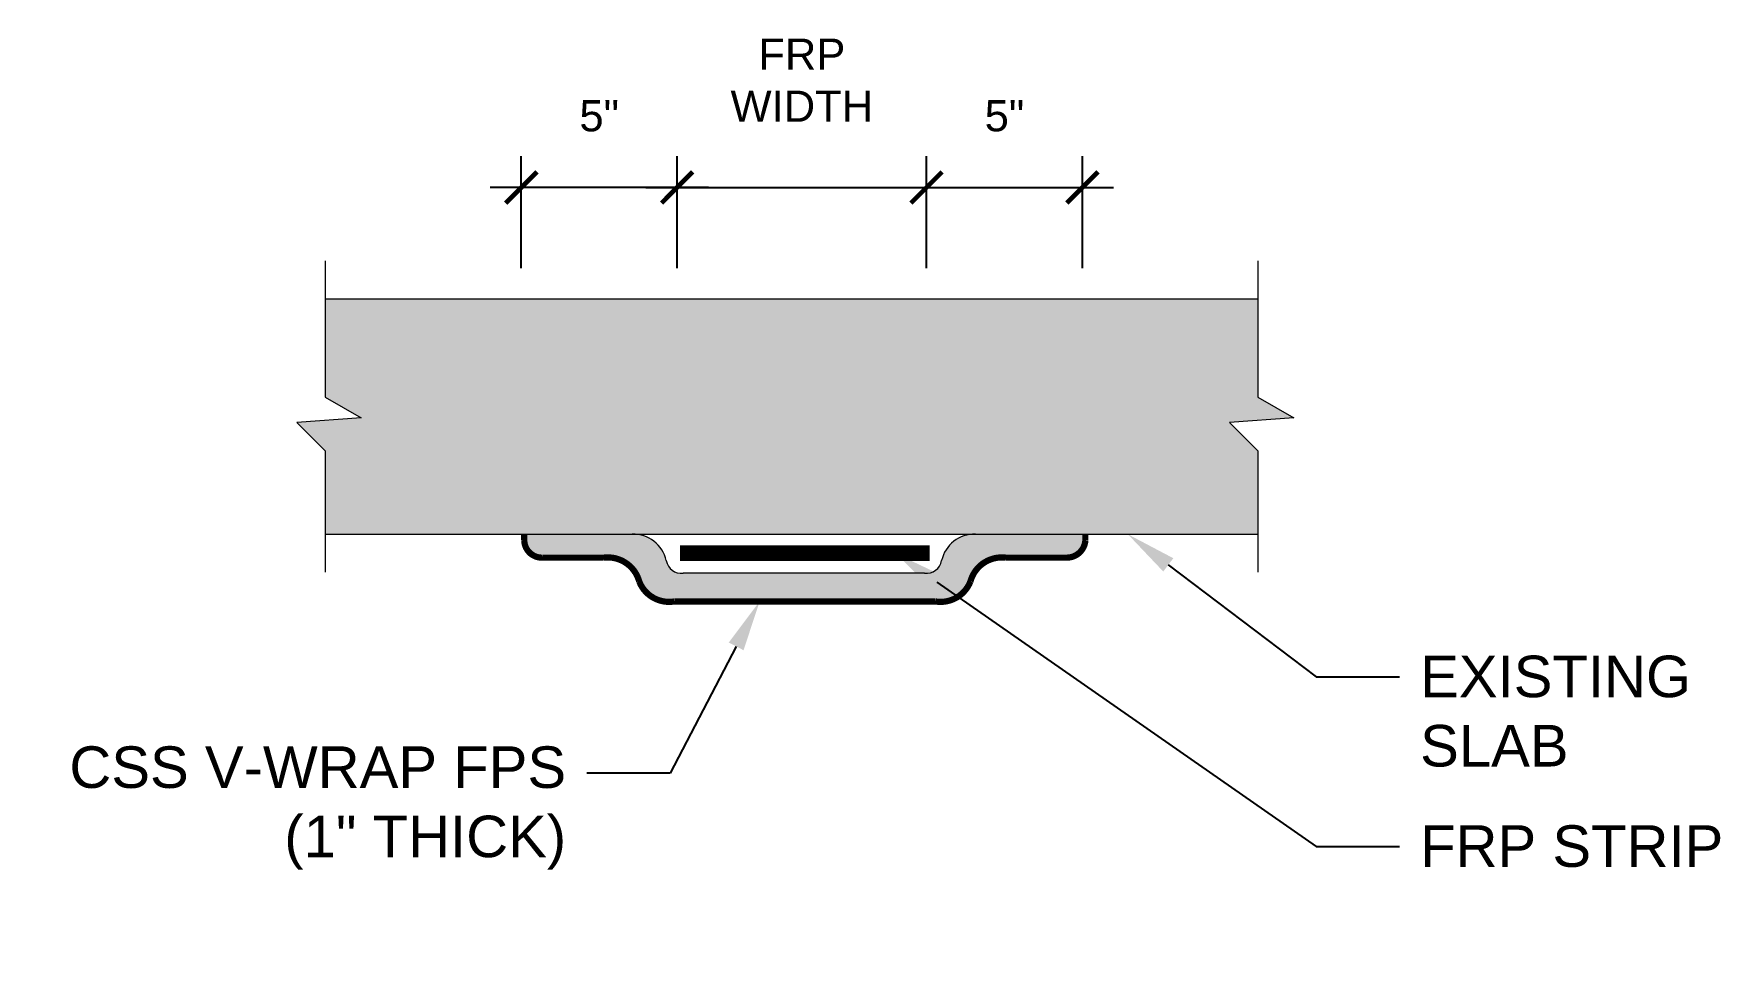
# Model space of a CAD drawing. Header units: inches. Extents: x -0.8 to 80.4, y 2.8 to 46.9.
import ezdxf
from ezdxf import colors
from ezdxf.entities.mleader import LeaderData, LeaderLine
from ezdxf.math import Vec2, Vec3

# ---------------------------------------------------------------- set-up
doc = ezdxf.new("R2010")
doc.units = ezdxf.units.IN
doc.header["$MEASUREMENT"] = 0
doc.header["$PDMODE"] = 3
doc.layers.get('Defpoints').update_dxf_attribs({"color": 190})
for name, color, linetype, lineweight in [('STN-ANNO-TEXT', 3, 'Continuous', 20), ('STN-DIM-2', 142, 'Continuous', 13), ('STN-EXST-THK', 115, 'Continuous', 9), ('STN-FRP', 5, 'Continuous', 20), ('STN-HATCH', 253, 'Continuous', 9)]:
    doc.layers.add(name, color=color, linetype=linetype, lineweight=lineweight)
doc.layers.add('STN-CONCRETE HATCH', color=253, linetype='Continuous', lineweight=9, transparency=0.75)
doc.styles.add('32', font='swiss.ttf', dxfattribs={"height": 2})
doc.styles.add('DIMENSIONS', font='swiss.ttf')
doc.dimstyles.new('Scale 24', dxfattribs={"dimscale": 24, "dimtxt": 0.0625, "dimasz": 0.0625, "dimexe": 0.0625, "dimexo": 0.0625, "dimgap": 0.0625, "dimtad": 1, "dimdec": 4, "dimzin": 3, "dimdsep": 46, "dimlunit": 4, "dimtxsty": 'DIMENSIONS', "dimblk": 'ARCHTICK', "dimcen": 0.0625, "dimdle": 0.0625, "dimadec": 0, "dimazin": 0, "dimtfac": 0.5, "dimtdec": 4, "dimtix": 1, "dimtofl": 0, "dimtmove": 2, "dimatfit": 3, "dimfxl": 1, "dimtolj": 1, "dimtzin": 0, "dimarcsym": 0})

# ---------------------------------------------------------------- blocks, each defined once
blk = doc.blocks.new('_ArchTick')
at = {"color": 0, "linetype": 'ByBlock', "const_width": 0.15}
blk.add_lwpolyline([(-0.5, -0.5), (0.5, 0.5)], dxfattribs=at)
blk = doc.blocks.new('*D1')
at = {"layer": 'Defpoints', "color": 0, "transparency": 16777216}
for p in [(1865.885, 1064.789), (1853.885, 1059.414), (1865.885, 1059.414)]:
    blk.add_point(p, dxfattribs=at)
at = {"layer": 'STN-DIM-2', "color": 0, "lineweight": -2, "transparency": 16777216}
for p, q in [((1853.885, 1060.914), (1853.885, 1066.289)), ((1865.885, 1060.914), (1865.885, 1066.289)), ((1852.385, 1064.789), (1867.385, 1064.789))]:
    blk.add_line(p, q, dxfattribs=at)
at = {"layer": 'STN-DIM-2', "color": 0, "lineweight": -2, "transparency": 16777216, "xscale": 1.5, "yscale": 1.5, "zscale": 1.5, "rotation": 180}
blk.add_blockref('_ArchTick', (1853.885, 1064.789), dxfattribs=at)
at = {"layer": 'STN-DIM-2', "color": 0, "lineweight": -2, "transparency": 16777216, "xscale": 1.5, "yscale": 1.5, "zscale": 1.5}
blk.add_blockref('_ArchTick', (1865.885, 1064.789), dxfattribs=at)
at = {"layer": 'STN-DIM-2', "color": 0, "transparency": 16777216, "insert": (1859.885, 1069.949), "char_height": 1.5, "attachment_point": 5, "style": 'DIMENSIONS'}
blk.add_mtext('\\A1;FRP\\PWIDTH', dxfattribs=at)
blk = doc.blocks.new('*D2')
at = {"layer": 'Defpoints', "color": 0, "transparency": 16777216}
for p in [(1873.385, 1064.789), (1865.885, 1059.414), (1873.385, 1059.414)]:
    blk.add_point(p, dxfattribs=at)
at = {"layer": 'STN-DIM-2', "color": 0, "lineweight": -2, "transparency": 16777216}
for p, q in [((1865.885, 1060.914), (1865.885, 1066.289)), ((1873.385, 1060.914), (1873.385, 1066.289)), ((1864.385, 1064.789), (1874.885, 1064.789))]:
    blk.add_line(p, q, dxfattribs=at)
at = {"layer": 'STN-DIM-2', "color": 0, "lineweight": -2, "transparency": 16777216, "xscale": 1.5, "yscale": 1.5, "zscale": 1.5, "rotation": 180}
blk.add_blockref('_ArchTick', (1865.885, 1064.789), dxfattribs=at)
at = {"layer": 'STN-DIM-2', "color": 0, "lineweight": -2, "transparency": 16777216, "xscale": 1.5, "yscale": 1.5, "zscale": 1.5}
blk.add_blockref('_ArchTick', (1873.385, 1064.789), dxfattribs=at)
at = {"layer": 'STN-DIM-2', "color": 0, "transparency": 16777216, "insert": (1869.635, 1068.23), "char_height": 1.5, "attachment_point": 5, "style": 'DIMENSIONS'}
blk.add_mtext('\\A1;5"', dxfattribs=at)
blk = doc.blocks.new('*D3')
at = {"layer": 'Defpoints', "color": 0, "transparency": 16777216}
for p in [(1846.385, 1064.789), (1846.385, 1059.414), (1853.885, 1059.414)]:
    blk.add_point(p, dxfattribs=at)
at = {"layer": 'STN-DIM-2', "color": 0, "lineweight": -2, "transparency": 16777216}
for p, q in [((1846.385, 1060.914), (1846.385, 1066.289)), ((1853.885, 1060.914), (1853.885, 1066.289)), ((1855.385, 1064.789), (1844.885, 1064.789))]:
    blk.add_line(p, q, dxfattribs=at)
at = {"layer": 'STN-DIM-2', "color": 0, "lineweight": -2, "transparency": 16777216, "xscale": 1.5, "yscale": 1.5, "zscale": 1.5, "rotation": 180}
blk.add_blockref('_ArchTick', (1846.385, 1064.789), dxfattribs=at)
at = {"layer": 'STN-DIM-2', "color": 0, "lineweight": -2, "transparency": 16777216, "xscale": 1.5, "yscale": 1.5, "zscale": 1.5}
blk.add_blockref('_ArchTick', (1853.885, 1064.789), dxfattribs=at)
at = {"layer": 'STN-DIM-2', "color": 0, "transparency": 16777216, "insert": (1850.135, 1068.23), "char_height": 1.5, "attachment_point": 5, "style": 'DIMENSIONS'}
blk.add_mtext('\\A1;5"', dxfattribs=at)
blk = doc.blocks.new('TYP. FPS COATING - SLAB')
at = {"layer": 'STN-CONCRETE HATCH'}
h = blk.add_hatch(color=256, dxfattribs=at)
h.dxf.hatch_style = 1
h.paths.add_polyline_path([(13.26364, 26.7871), (13.26364, 22.77298), (58.13587, 22.77298), (58.13587, 26.7871), (56.77412, 28.14898), (59.86696, 28.3797), (58.13587, 29.37224), (58.13587, 34.08278), (13.26364, 34.08278), (13.26364, 29.37224), (14.99473, 28.3797), (11.90189, 28.14898)])
at = {"layer": 'STN-HATCH'}
h = blk.add_hatch(dxfattribs=at)
h.set_pattern_fill('AR-SAND', color=256, scale=0.3)
h.set_pattern_definition([(37.5, (-19522.2605, -11378.78275), (-0.018898007, 0.578047131), [0, -0.456, 0, -0.51, 0, -0.4875]), (7.5, (-19522.2605, -11378.78275), (0.530933012, 0.84664382), [0, -0.246, 0, -0.411, 0, -0.1575]), (327.5, (-19522.6295, -11378.78275), (0.934242559, 0.001697716), [0, -0.15, 0, -0.54, 0, -0.705]), (317.5, (-19522.6295, -11378.78275), (0.90183798, 0.26330267), [0, -0.075, 0, -0.354, 0, -0.405])])
h.paths.add_polyline_path([(44.30902, 20.50419, -0.37393334), (46.024, 21.64785), (48.94373, 21.64785, 0.39120133), (49.83986, 22.47567), (49.83986, 22.77298), (44.45296, 22.77298, 0.34208213), (42.92028, 21.50643, -0.39180258), (42.10633, 20.8959), (30.48505, 20.8959, -0.39180258), (29.6711, 21.50643, 0.34208213), (28.13842, 22.77298), (22.83986, 22.77298), (22.83986, 22.47567, 0.42140222), (23.73598, 21.64785), (26.65571, 21.64785, -0.37393334), (28.37069, 20.50419, 0.35469619), (30.05743, 19.53997), (42.62228, 19.53997, 0.35469619)])
at = {"layer": 'STN-EXST-THK'}
for p, q in [((13.26364, 35.92146), (13.26364, 29.37224)), ((58.13587, 35.92146), (58.13587, 29.37224)), ((58.13587, 34.08278), (13.26364, 34.08278)), ((13.26364, 29.37224), (14.99473, 28.3797)), ((58.13587, 29.37224), (59.86696, 28.3797)), ((14.99473, 28.3797), (11.90189, 28.14898)), ((11.90189, 28.14898), (13.26364, 26.7871)), ((59.86696, 28.3797), (56.77412, 28.14898)), ((56.77412, 28.14898), (58.13587, 26.7871)), ((13.26364, 26.7871), (13.26364, 20.94221)), ((58.13587, 26.7871), (58.13587, 20.94221)), ((13.26364, 22.77298), (58.13587, 22.77298))]:
    blk.add_line(p, q, dxfattribs=at)
at = {"layer": 'STN-FRP', "const_width": 0.75}
blk.add_lwpolyline([(30.33986, 21.86126), (42.33986, 21.86126)], dxfattribs=at)
at = {"layer": 'STN-HATCH'}
blk.add_line((42.10633, 20.8959), (30.48505, 20.8959), dxfattribs=at)
at = {"layer": 'STN-HATCH', "const_width": 0.3}
for points in [[(22.83986, 22.77298), (22.83986, 22.47567, 0.42140222), (23.73598, 21.64785), (26.65571, 21.64785, -0.37393334), (28.37069, 20.50419, 0.35469619), (30.05743, 19.53997), (42.62228, 19.53997)], [(42.62228, 19.53997, 0.35469619), (44.30902, 20.50419, -0.37393334), (46.024, 21.64785), (48.94373, 21.64785, 0.39120133), (49.83986, 22.47567), (49.83986, 22.77298)]]:
    blk.add_lwpolyline(points, format="xyb", dxfattribs=at)
at = {"layer": 'STN-HATCH'}
for centre, radius, start, end in [((28.08746, 21.15067), 1.62311, 12.6613343, 91.7990629), ((44.50392, 21.15067), 1.62311, 88.2009371, 167.3386657), ((30.40784, 21.6408), 0.74889, 190.3361685, 275.9176654), ((42.18354, 21.6408), 0.74889, 264.0823346, 349.6638315)]:
    blk.add_arc(centre, radius, start, end, dxfattribs=at)
at = {"layer": 'STN-DIM-2'}
for base, p1, p2, text, picture, middle in [((42.19703, 39.45745), (30.19703, 34.08278), (42.19703, 34.08278), 'FRP\\PWIDTH', '*D1', (36.19703, 44.61745)), ((22.69703, 39.45745), (30.19703, 34.08278), (22.69703, 34.08278), '5"', '*D3', (26.44703, 42.89864)), ((49.69703, 39.45745), (42.19703, 34.08278), (49.69703, 34.08278), '5"', '*D2', (45.94703, 42.89864))]:
    dim = blk.add_linear_dim(base=base, p1=p1, p2=p2, text=text, dimstyle='Scale 24', dxfattribs=at)
    dim.commit()
    dim.dimension.update_dxf_attribs({"geometry": picture, "text_midpoint": middle, "dimtype": 128, "insert": (-1823.68806, -1025.33137)})
at = {"layer": 'STN-ANNO-TEXT'}
ml = blk.add_multileader_mtext('Standard', dxfattribs=at)
ml.set_content('EXISTING \\PSLAB', color=256, style='32')
ml.set_leader_properties()
ml.build(insert=Vec2(0, 0))
ml.multileader.update_dxf_attribs({"dogleg_length": 4, "arrow_head_size": 2.4375})
ctx = ml.context
ctx.base_point, ctx.char_height, ctx.arrow_head_size, ctx.landing_gap_size, ctx.plane_origin = Vec3(64.94782, 15.90692), 2, 2.4375, 1, Vec3(13.71089, 14.79147)
notes = []
notes.append((ctx, [(0, (1, 1, 0), (60.94782, 15.90692), (1, 0), 4, [(0, [(51.88641, 22.77298)], 0, [])])]))
ctx.mtext.insert, ctx.mtext.flow_direction = Vec3(65.94782, 16.93339), 5
ml = blk.add_multileader_mtext('Standard', dxfattribs=at)
ml.set_content('FRP STRIP', color=256, style='32')
ml.set_leader_properties()
ml.build(insert=Vec2(0, 0))
ml.multileader.update_dxf_attribs({"dogleg_length": 4, "arrow_head_size": 2.4375})
ctx = ml.context
ctx.base_point, ctx.char_height, ctx.arrow_head_size, ctx.landing_gap_size, ctx.plane_origin = Vec3(64.94782, 7.74493), 2, 2.4375, 1, Vec3(52.77358, 2.17707)
notes.append((ctx, [(0, (1, 1, 0), (60.94782, 7.74493), (1, 0), 4, [(0, [(40.69579, 21.86126)], 0, [])])]))
ctx.mtext.insert, ctx.mtext.flow_direction = Vec3(65.94782, 8.77141), 5
ml = blk.add_multileader_mtext('Standard', dxfattribs=at)
ml.set_content('\\A1;CSS V-WRAP FPS (1" THICK)', color=256, style='32')
ml.set_leader_properties()
ml.build(insert=Vec2(0, 0))
ml.multileader.update_dxf_attribs({"dogleg_length": 4, "arrow_head_size": 2.4375})
ctx = ml.context
ctx.base_point, ctx.char_height, ctx.arrow_head_size, ctx.landing_gap_size, ctx.plane_origin = Vec3(1.38748, 11.28112), 2, 2.4375, 1, Vec3(52.77358, 6.69253)
ctx.text_align_type = 2
notes.append((ctx, [(1, (1, 1, 0), (29.85455, 11.28112), (-1, 0), 4, [(0, [(34.16415, 19.53997)], 0, [])])]))
ctx.mtext.insert, ctx.mtext.width, ctx.mtext.alignment, ctx.mtext.flow_direction = Vec3(24.85455, 12.56897), 25.6193443, 3, 5
for ctx, leaders in notes:
    for number, flags, end, landing, length, lines in leaders:
        leader = LeaderData()
        leader.index, (leader.has_last_leader_line, leader.has_dogleg_vector, leader.attachment_direction) = number, flags
        leader.last_leader_point, leader.dogleg_vector, leader.dogleg_length = Vec3(end), Vec3(landing), length
        for number, points, colour, breaks in lines:
            line = LeaderLine()
            line.index, line.vertices, line.color, line.breaks = number, Vec3.list(points), colors.encode_raw_color(colour), breaks
            leader.lines.append(line)
        ctx.leaders.append(leader)

msp = doc.modelspace()

# ---------------------------------------------------------------- block references
msp.add_blockref('TYP. FPS COATING - SLAB', (0, 0))

doc.saveas('drawing.dxf')
